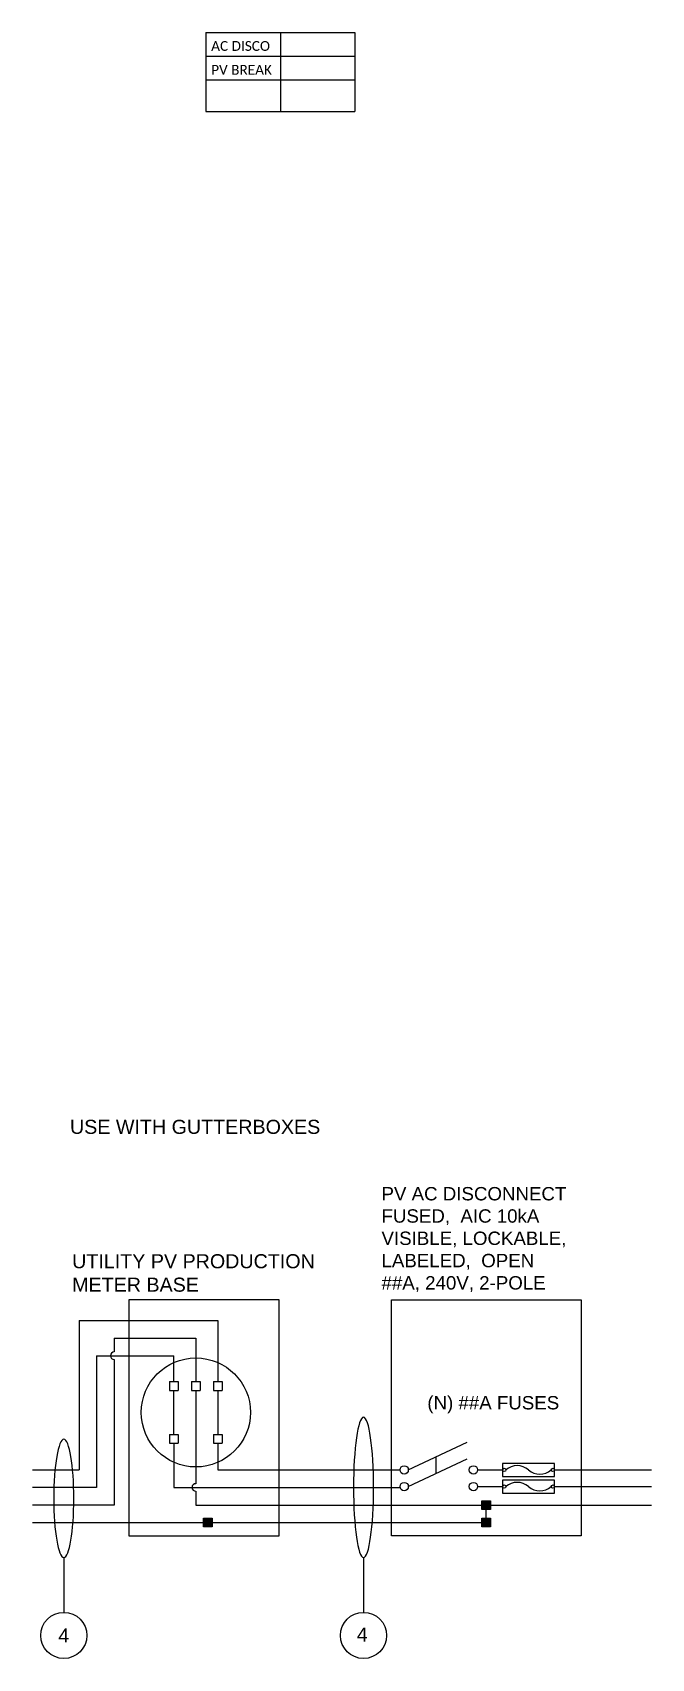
# Model space of a CAD drawing. Header units: inches. Extents: x 283.3 to 318.5, y 6.7 to 99.1.
import ezdxf

# ---------------------------------------------------------------- set-up
doc = ezdxf.new("R2010")
doc.units = ezdxf.units.IN
doc.header["$MEASUREMENT"] = 0
doc.layers.add('Ground', color=3, linetype='Continuous')
doc.layers.add('Hidden', color=1, linetype='Continuous', lineweight=25, plot=False)
doc.layers.add('wirecallout', color=4, linetype='Continuous', lineweight=25)
doc.styles.get("Standard").update_dxf_attribs({"font": 'arial.ttf'})

# ---------------------------------------------------------------- blocks, each defined once
blk = doc.blocks.new('*T20')
at = {"color": 0, "linetype": 'ByBlock', "lineweight": -2, "transparency": 16777216}
for p, q in [((0, 0), (8.467, 0)), ((0, 0), (0, -4.497)), ((4.233, 0), (4.233, -4.497)), ((8.467, 0), (8.467, -4.497)), ((0, -1.348), (8.467, -1.348)), ((0, -2.697), (8.467, -2.697)), ((0, -4.497), (8.467, -4.497))]:
    blk.add_line(p, q, dxfattribs=at)
at = {"color": 0, "transparency": 16777216, "char_height": 0.55556, "width": 3.63333}
for s, insert, attachment_point in [('{\\fCalibri|b0|i0|c0;AC DISCO', (0.3, -1.048), 7), ('{\\fCalibri|b0|i0|c0;PV BREAK', (0.3, -2.397), 7), ('{\\fCalibri|b0|i0|c0;', (8.167, -1.048), 9), ('{\\fCalibri|b0|i0|c0;', (4.533, -2.397), 7)]:
    blk.add_mtext(s, dxfattribs=dict(at, insert=insert, attachment_point=attachment_point))
blk = doc.blocks.new('*U19')
h = blk.add_hatch(color=256)
h.dxf.hatch_style = 1
h.paths.add_polyline_path([(26.02, 1.248), (25.523, 1.248), (25.523, 1), (26.02, 1)])
h.paths.add_polyline_path([(26.02, 1), (25.523, 1), (25.523, 0.752), (26.02, 0.752)])
h = blk.add_hatch(color=256)
h.dxf.hatch_style = 1
h.paths.add_polyline_path([(10.202, 0.248), (9.706, 0.248), (9.706, 0), (10.202, 0)])
h.paths.add_polyline_path([(10.202, 0), (9.706, 0), (9.706, -0.248), (10.202, -0.248)])
h = blk.add_hatch(color=256)
h.dxf.hatch_style = 1
h.paths.add_polyline_path([(26.02, 0.248), (25.523, 0.248), (25.523, 0), (26.02, 0)])
h.paths.add_polyline_path([(26.02, 0), (25.523, 0), (25.523, -0.248), (26.02, -0.248)])
for p, q in [((2.641, 11.488), (10.527, 11.488)), ((2.641, 11.488), (2.641, 3)), ((10.527, 11.488), (10.527, 8.016)), ((4.641, 10.488), (4.641, 9.703)), ((4.641, 10.488), (9.273, 10.488)), ((9.273, 10.488), (9.273, 8.016)), ((3.641, 9.488), (3.641, 2)), ((3.641, 9.488), (8.027, 9.488)), ((4.641, 9.273), (4.641, 1)), ((8.027, 8.016), (8.027, 9.488)), ((7.777, 8.016), (7.777, 7.516)), ((7.777, 8.016), (8.277, 8.016)), ((7.777, 7.516), (8.277, 7.516)), ((8.027, 5.016), (8.027, 7.516)), ((8.277, 8.016), (8.277, 7.516)), ((9.024, 8.016), (9.024, 7.516)), ((9.024, 8.016), (9.524, 8.016)), ((9.024, 7.516), (9.524, 7.516)), ((9.273, 7.516), (9.273, 4.222)), ((9.524, 8.016), (9.524, 7.516)), ((10.277, 8.016), (10.277, 7.516)), ((10.277, 8.016), (10.777, 8.016)), ((10.277, 7.516), (10.777, 7.516)), ((10.527, 7.516), (10.527, 7.004)), ((10.527, 7.516), (10.527, 5.016)), ((10.777, 8.016), (10.777, 7.516)), ((7.777, 5.016), (7.777, 4.516)), ((7.777, 5.016), (8.277, 5.016)), ((8.277, 5.016), (8.277, 4.516)), ((10.277, 5.016), (10.277, 4.516)), ((10.277, 5.016), (10.777, 5.016)), ((10.777, 5.016), (10.777, 4.516)), ((7.777, 4.516), (8.277, 4.516)), ((9.273, 4.222), (9.273, 2.215)), ((10.277, 4.516), (10.777, 4.516)), ((21.344, 3), (24.688, 4.582)), ((22.909, 3.74), (22.909, 2.79)), ((0, 3), (2.641, 3)), ((21.344, 2.05), (24.688, 3.632)), ((25.279, 3), (26.698, 3)), ((29.645, 3), (35.153, 3)), ((3.641, 2), (0, 2)), ((25.279, 2.05), (26.698, 2.05)), ((29.645, 2.05), (35.153, 2.05)), ((4.641, 1), (0, 1)), ((25.772, 0.236), (25.772, 0.764)), ((1.775, -1.99), (1.775, -5.101)), ((18.801, -1.99), (18.801, -5.101))]:
    blk.add_line(p, q)
for points in [[(5.46, -0.753), (14.004, -0.753), (14.004, 12.663), (5.46, 12.663)], [(31.165, -0.753), (20.379, -0.753), (20.379, 12.663), (31.165, 12.663)], [(26.698, 2.631), (29.645, 2.631), (29.645, 3.369), (26.698, 3.369)], [(26.698, 1.681), (29.645, 1.681), (29.645, 2.419), (26.698, 2.419)], [(25.523, 1.248), (26.02, 1.248), (26.02, 0.752), (25.523, 0.752)], [(9.706, 0.248), (10.202, 0.248), (10.202, -0.248), (9.706, -0.248)], [(25.523, 0.248), (26.02, 0.248), (26.02, -0.248), (25.523, -0.248)]]:
    blk.add_lwpolyline(points, close=True)
for points in [[(8.027, 4.516), (8.027, 2), (20.878, 2)], [(10.533, 4.516), (10.523, 3), (20.872, 3)], [(9.273, 1.785), (9.273, 1), (25.536, 1)], [(26.007, 1), (35.153, 1)]]:
    blk.add_lwpolyline(points)
for centre, radius in [((9.277, 6.266), 3.1), ((21.108, 3), 0.236), ((25.043, 3), 0.236), ((26.79, 3), 0.0922), ((29.553, 3), 0.0922), ((21.108, 2.05), 0.236), ((25.043, 2.05), 0.236), ((26.79, 2.05), 0.0922), ((29.553, 2.05), 0.0922), ((25.772, 1), 0.236), ((25.772, 0), 0.236), ((1.775, -6.412), 1.311), ((18.801, -6.412), 1.311)]:
    blk.add_circle(centre, radius)
for centre, radius, start, end in [((4.641, 9.488), 0.215, 90, 270), ((27.527, 2.255), 0.985, 49.13082, 130.86918), ((28.816, 3.745), 0.985, 229.13082, 310.86918), ((9.273, 2), 0.215, 90, 270), ((27.527, 1.305), 0.985, 49.13082, 130.86918), ((28.816, 2.795), 0.985, 229.13082, 310.86918)]:
    blk.add_arc(centre, radius, start, end)
at = {"layer": 'Ground'}
blk.add_lwpolyline([(0, 0), (25.536, 0)], dxfattribs=at)
at = {"layer": 'wirecallout', "color": 7, "extrusion": (0, 0, -1)}
for centre, major_axis, ratio in [((18.801, 2), (0, 3.99), 0.14309), ((1.775, 1.374), (0, 3.364), 0.169711)]:
    blk.add_ellipse(centre, major_axis=major_axis, ratio=ratio, dxfattribs=at)
blk.add_blockref('*T20', (9.846, 84.719))
blk.add_text('(N) ##A FUSES', height=0.76).set_placement((22.423, 6.437))
for s, width, gutter_width, heights, insert, char_height, attachment_point in [('PV AC DISCONNECT\\PFUSED,  AIC 10kA\\PVISIBLE, LOCKABLE, LABELED,  OPEN\\P##A, 240V, 2-POLE', 12.26664, 0.95, [6.355], (19.82, 13.112), 0.76, 7), ('\\A1;\\pxql;UTILITY PV PRODUCTION\\PMETER BASE', 14.51791, 1, [5.98], (2.249, 13.118), 0.8, 7), ('4', 15.64005, 1, [0], (1.775, -6.412), 0.8, 5), ('4', 15.64005, 1, [0], (19.038, -5.963), 0.8, 3)]:
    blk.add_mtext_dynamic_manual_height_columns(s, width=width, gutter_width=gutter_width, heights=heights, dxfattribs=dict(insert=insert, char_height=char_height, attachment_point=attachment_point))
at = {"layer": 'Hidden', "insert": (2.126, 22.902), "char_height": 0.8, "attachment_point": 1}
blk.add_mtext_dynamic_manual_height_columns('{\\C1;USE WITH GUTTERBOXES}', width=15.8617, gutter_width=1, heights=[8.066], dxfattribs=at)

msp = doc.modelspace()

# ---------------------------------------------------------------- block references
at = {"ltscale": 15}
msp.add_blockref('*U19', (283.342, 14.406), dxfattribs=at)

doc.saveas('drawing.dxf')
